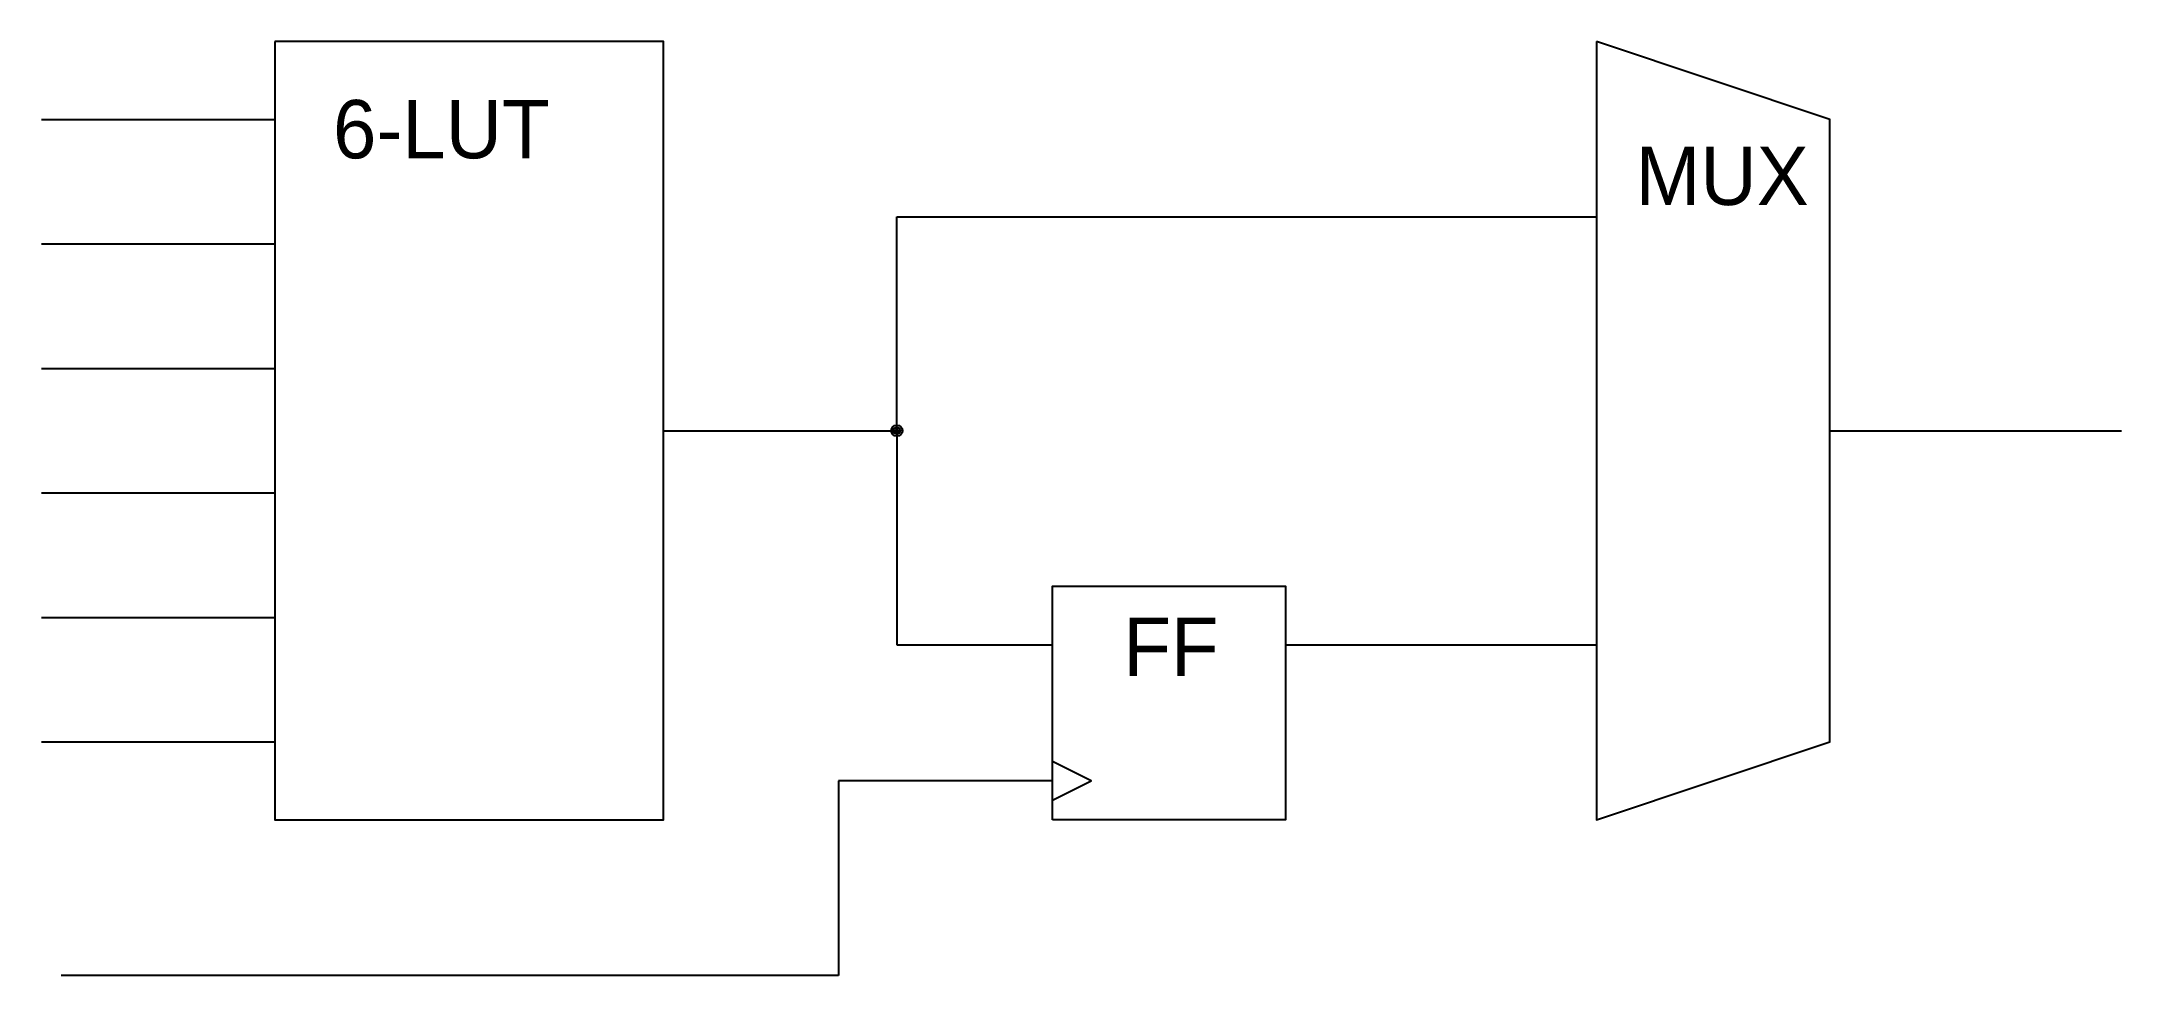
# Model space of a CAD drawing. Extents: x 70 to 338, y 130 to 250.
import ezdxf

# ---------------------------------------------------------------- set-up
doc = ezdxf.new("R2010")
doc.units = 0
doc.header["$LTSCALE"] = 10
doc.layers.add('SYMS', color=7, linetype='Continuous')
doc.layers.add('WIRES', color=140, linetype='Continuous')

# ---------------------------------------------------------------- blocks, each defined once
blk = doc.blocks.new('WDDOT')
for radius in [0.72, 0.449, 0.223]:
    blk.add_circle((0, 0), radius)

msp = doc.modelspace()

# ---------------------------------------------------------------- linework, layer by layer
at = {"layer": 'SYMS'}
for points in [[(100, 250), (100, 150), (150, 150), (150, 250), (100, 250)], [(270, 250), (270, 150), (300, 160), (300, 240), (270, 250)], [(200, 150), (200, 180), (230, 180), (230, 150), (200, 150)], [(200, 152.5), (205, 155), (200, 157.5)]]:
    msp.add_lwpolyline(points, dxfattribs=at)
at = {"layer": 'WIRES'}
for p, q in [((70, 240), (100, 240)), ((180, 200), (180, 227.5)), ((180, 227.5), (270, 227.5)), ((70, 224), (100, 224)), ((70, 208), (100, 208)), ((150, 200), (180, 200)), ((180, 200), (180, 172.5)), ((300, 200), (337.5, 200)), ((70, 192), (100, 192)), ((70, 176), (100, 176)), ((180, 172.5), (200, 172.5)), ((230, 172.5), (270, 172.5)), ((70, 160), (100, 160)), ((200, 155), (172.5, 155)), ((172.5, 155), (172.5, 130)), ((172.5, 130), (72.5, 130))]:
    msp.add_line(p, q, dxfattribs=at)

# ---------------------------------------------------------------- block references
at = {"layer": 'SYMS'}
msp.add_blockref('WDDOT', (180, 200), dxfattribs=at)

# ---------------------------------------------------------------- texts
for s, p in [('6-LUT', (107.48, 235)), ('MUX', (275, 229)), ('FF', (209.13, 168.49))]:
    msp.add_text(s, height=7.5).set_placement(p)

doc.saveas('drawing.dxf')
